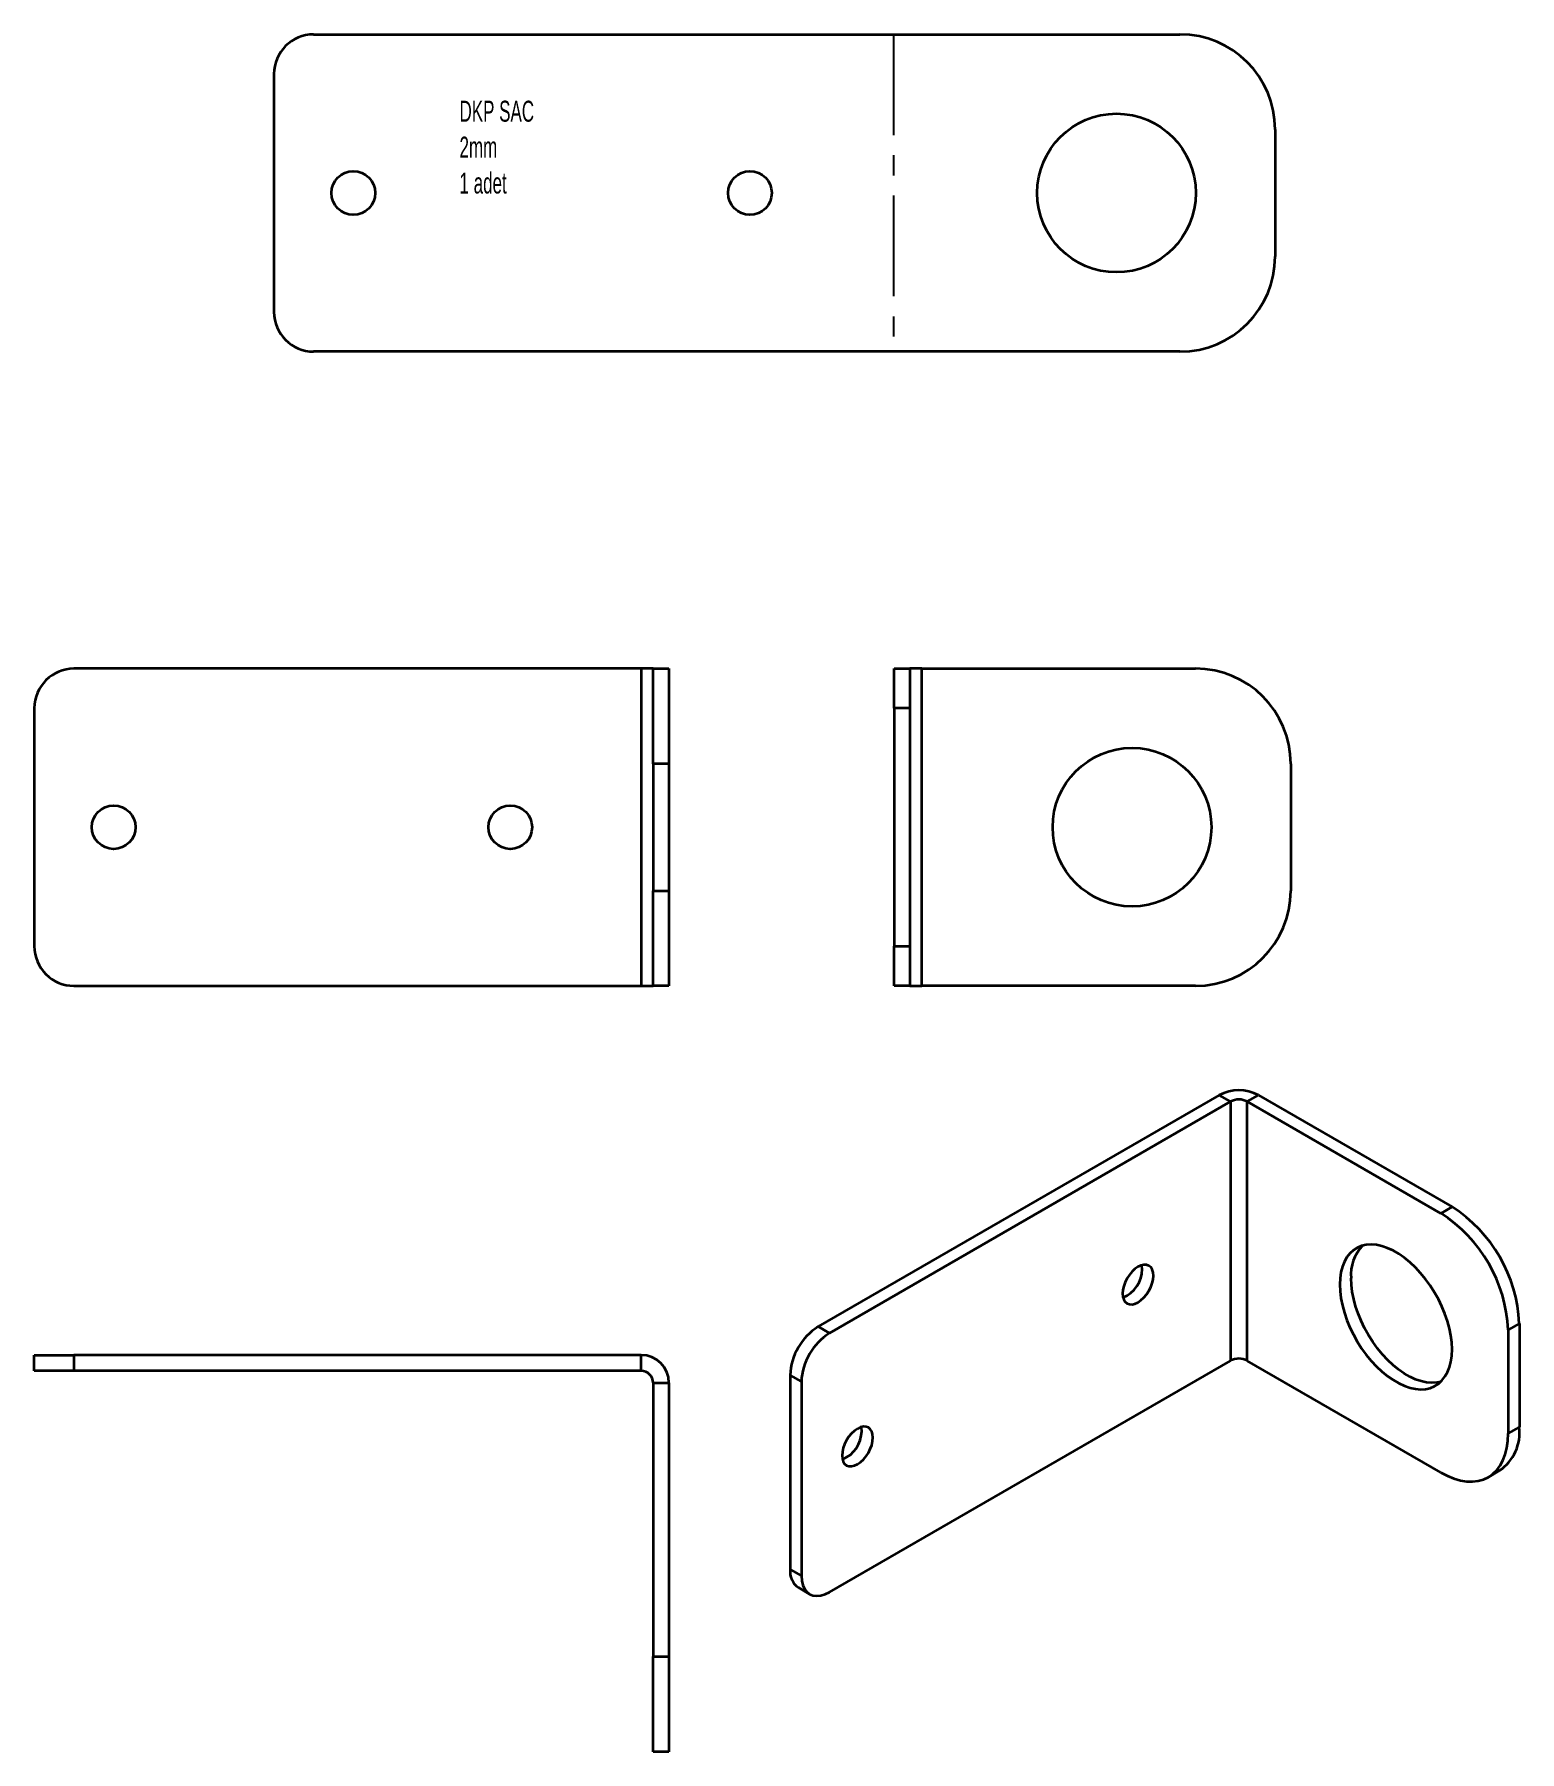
# Model space of a CAD drawing. Header units: millimetres. Extents: x -201 to -14, y -47 to 169.
import ezdxf

# ---------------------------------------------------------------- set-up
doc = ezdxf.new("R2010")
doc.units = ezdxf.units.MM
doc.linetypes.add('CENTERX2', pattern=[20.32, 12.7, -2.54, 2.54, -2.54])
doc.styles.add('SLDTEXTSTYLE0', font='TXT', dxfattribs={"width": 0.605})

# ---------------------------------------------------------------- blocks, each defined once
blk = doc.blocks.new('SW_NOTE_0')
at = {"color": 0, "linetype": 'Continuous', "lineweight": 0, "char_height": 2.646, "attachment_point": 1, "style": 'SLDTEXTSTYLE0'}
for s, insert in [('DKP SAC', (0, 3.41)), ('2mm', (0, -1.12)), ('1 adet', (0, -5.64))]:
    blk.add_mtext(s, dxfattribs=dict(at, insert=insert))

msp = doc.modelspace()

# ---------------------------------------------------------------- linework, layer by layer
at = {"color": 7, "linetype": 'Continuous', "lineweight": 35}
for p, q in [((-165.9, 169.08), (-56.69, 169.08)), ((-170.9, 164.08), (-170.9, 134.08)), ((-44.69, 157.08), (-44.69, 141.08)), ((-56.69, 129.08), (-165.9, 129.08)), ((-124.61, 89.12), (-196.11, 89.12)), ((-124.61, 89.12), (-124.61, 49.12)), ((-123.11, 89.12), (-124.61, 89.12)), ((-123.11, 89.12), (-121.11, 89.12)), ((-123.11, 77.12), (-123.11, 89.12)), ((-121.11, 89.12), (-121.11, 77.12)), ((-92.73, 89.12), (-90.73, 89.12)), ((-92.73, 84.12), (-92.73, 89.12)), ((-90.73, 89.12), (-90.73, 84.12)), ((-89.23, 89.12), (-90.73, 89.12)), ((-89.23, 49.12), (-89.23, 89.12)), ((-89.23, 89.12), (-54.73, 89.12)), ((-201.11, 84.12), (-201.11, 54.12)), ((-90.73, 84.12), (-92.73, 84.12)), ((-92.73, 84.12), (-92.73, 54.12)), ((-90.73, 84.12), (-90.73, 54.12)), ((-121.11, 77.12), (-123.11, 77.12)), ((-123.11, 77.12), (-123.11, 61.12)), ((-121.11, 77.12), (-121.11, 61.12)), ((-42.73, 77.12), (-42.73, 61.12)), ((-123.11, 61.12), (-121.11, 61.12)), ((-123.11, 49.12), (-123.11, 61.12)), ((-121.11, 61.12), (-121.11, 49.12)), ((-92.73, 49.12), (-92.73, 54.12)), ((-92.73, 54.12), (-90.73, 54.12)), ((-90.73, 54.12), (-90.73, 49.12)), ((-196.11, 49.12), (-124.61, 49.12)), ((-124.61, 49.12), (-123.11, 49.12)), ((-121.11, 49.12), (-123.11, 49.12)), ((-90.73, 49.12), (-92.73, 49.12)), ((-90.73, 49.12), (-89.23, 49.12)), ((-54.73, 49.12), (-89.23, 49.12)), ((-51.74, 35.34), (-102.29, 6.16)), ((-50.32, 34.53), (-51.74, 35.34)), ((-48.2, 34.53), (-46.79, 35.34)), ((-46.79, 35.34), (-22.39, 21.26)), ((-50.32, 34.53), (-100.88, 5.34)), ((-50.32, 34.53), (-50.32, 1.86)), ((-48.2, 1.86), (-48.2, 34.53)), ((-48.2, 34.53), (-23.8, 20.44)), ((-23.8, 20.44), (-22.39, 21.26)), ((-13.9, 6.56), (-15.32, 5.75)), ((-13.9, 6.56), (-13.9, -6.5)), ((-102.29, 6.16), (-100.88, 5.34)), ((-15.32, 5.75), (-15.32, -7.32)), ((-201.11, 0.57), (-201.11, 2.57)), ((-201.11, 2.57), (-196.11, 2.57)), ((-196.11, 2.57), (-196.11, 0.57)), ((-124.61, 2.57), (-196.11, 2.57)), ((-124.61, 0.57), (-124.61, 2.57)), ((-196.11, 0.57), (-201.11, 0.57)), ((-124.61, 0.57), (-196.11, 0.57)), ((-104.41, -0.78), (-105.83, 0.03)), ((-105.83, 0.03), (-105.83, -24.46)), ((-100.88, -27.32), (-50.32, 1.86)), ((-23.8, -12.22), (-48.2, 1.86)), ((-123.11, -0.93), (-121.11, -0.93)), ((-123.11, -0.93), (-123.11, -35.43)), ((-121.11, -0.93), (-121.11, -35.43)), ((-104.41, -0.78), (-104.41, -25.28)), ((-15.32, -7.32), (-13.9, -6.5)), ((-17.8, -12.81), (-16.39, -12)), ((-105.83, -24.46), (-104.41, -25.28)), ((-104.79, -26.75), (-103.38, -27.57)), ((-123.11, -35.43), (-121.11, -35.43)), ((-123.11, -47.43), (-123.11, -35.43)), ((-121.11, -35.43), (-121.11, -47.43)), ((-121.11, -47.43), (-123.11, -47.43))]:
    msp.add_line(p, q, dxfattribs=at)
at = {"color": 7, "linetype": 'CENTERX2'}
msp.add_line((-92.79, 169.08), (-92.79, 129.08), dxfattribs=at)
at = {"color": 7, "linetype": 'Continuous', "lineweight": 35, "flags": 128}
for points in [[(-22.39, 3.3), (-22.43, 4.14), (-22.54, 5.02), (-22.71, 5.93), (-22.96, 6.85), (-23.28, 7.77), (-23.66, 8.69), (-24.1, 9.6), (-24.59, 10.48), (-25.13, 11.34), (-25.72, 12.15), (-26.35, 12.91), (-27.01, 13.62), (-27.69, 14.26), (-28.39, 14.83), (-29.1, 15.33), (-29.82, 15.74), (-30.53, 16.07), (-31.23, 16.31), (-31.92, 16.45), (-32.58, 16.51), (-33.2, 16.47), (-33.79, 16.33), (-34.33, 16.11), (-34.83, 15.79), (-35.27, 15.39), (-35.64, 14.91), (-35.96, 14.35), (-36.21, 13.72), (-36.39, 13.02), (-36.5, 12.26), (-36.53, 11.46), (-36.5, 10.61), (-36.39, 9.73), (-36.21, 8.83), (-35.96, 7.91), (-35.64, 6.98), (-35.27, 6.06), (-34.83, 5.16), (-34.33, 4.27), (-33.79, 3.42), (-33.2, 2.61), (-32.58, 1.84), (-31.92, 1.14), (-31.23, 0.5), (-30.53, -0.08), (-29.82, -0.57), (-29.1, -0.98), (-28.39, -1.31), (-27.69, -1.55), (-27.01, -1.7), (-26.35, -1.75), (-25.72, -1.71), (-25.13, -1.58), (-24.59, -1.35), (-24.1, -1.04), (-23.66, -0.64), (-23.28, -0.15), (-22.96, 0.41), (-22.71, 1.04), (-22.54, 1.74), (-22.43, 2.49), (-22.39, 3.3)], [(-60.04, 12.58), (-60.08, 13), (-60.19, 13.36), (-60.37, 13.64), (-60.61, 13.84), (-60.91, 13.95), (-61.24, 13.96), (-61.61, 13.88), (-61.99, 13.7), (-62.37, 13.44), (-62.73, 13.1), (-63.07, 12.7), (-63.36, 12.25), (-63.61, 11.77), (-63.78, 11.28), (-63.9, 10.8), (-63.93, 10.34), (-63.9, 9.92), (-63.78, 9.56), (-63.61, 9.28), (-63.36, 9.08), (-63.07, 8.97), (-62.73, 8.96), (-62.37, 9.04), (-61.99, 9.21), (-61.61, 9.48), (-61.24, 9.81), (-60.91, 10.22), (-60.61, 10.67), (-60.37, 11.15), (-60.19, 11.64), (-60.08, 12.12), (-60.04, 12.58)], [(-61.46, 13.4), (-61.5, 13.81), (-61.52, 13.91)], [(-23.8, -0.79), (-24.31, -0.89), (-24.93, -0.93), (-25.59, -0.88), (-26.27, -0.73), (-26.98, -0.5), (-27.69, -0.17), (-28.41, 0.25), (-29.12, 0.74), (-29.82, 1.31), (-30.5, 1.95), (-31.16, 2.66), (-31.79, 3.42), (-32.38, 4.24), (-32.92, 5.09), (-33.41, 5.97), (-33.85, 6.88), (-34.23, 7.8), (-34.55, 8.72), (-34.79, 9.64), (-34.97, 10.55), (-35.08, 11.43), (-35.12, 12.28)], [(-95.4, -7.83), (-95.44, -7.41), (-95.55, -7.05), (-95.73, -6.77), (-95.97, -6.57), (-96.26, -6.46), (-96.6, -6.45), (-96.96, -6.53), (-97.34, -6.71), (-97.72, -6.97), (-98.09, -7.31), (-98.42, -7.71), (-98.72, -8.16), (-98.96, -8.64), (-99.14, -9.13), (-99.25, -9.61), (-99.29, -10.07), (-99.25, -10.49), (-99.14, -10.85), (-98.96, -11.13), (-98.72, -11.33), (-98.42, -11.44), (-98.09, -11.45), (-97.72, -11.37), (-97.34, -11.2), (-96.96, -10.93), (-96.6, -10.6), (-96.26, -10.19), (-95.97, -9.74), (-95.73, -9.26), (-95.55, -8.77), (-95.44, -8.29), (-95.4, -7.83)], [(-96.81, -7.01), (-96.85, -6.6), (-96.87, -6.5)], [(-23.8, -12.22), (-22.97, -12.65), (-22.15, -12.99), (-21.34, -13.22), (-20.56, -13.35), (-19.8, -13.37), (-19.09, -13.29), (-18.42, -13.1), (-17.8, -12.81), (-17.25, -12.42), (-16.75, -11.94), (-16.32, -11.36), (-15.97, -10.7), (-15.68, -9.95), (-15.48, -9.14), (-15.36, -8.26), (-15.32, -7.32)], [(-104.41, -25.28), (-104.37, -25.89), (-104.24, -26.44), (-104.03, -26.91), (-103.74, -27.29), (-103.38, -27.57), (-102.96, -27.74), (-102.48, -27.8), (-101.97, -27.75), (-101.43, -27.59), (-100.88, -27.32)]]:
    msp.add_lwpolyline(points, dxfattribs=at)
at = {"color": 7, "linetype": 'Continuous', "lineweight": 35}
for centre, radius in [((-64.69, 149.08), 10), ((-160.9, 149.08), 2.75), ((-110.9, 149.08), 2.75), ((-62.73, 69.12), 10), ((-191.11, 69.12), 2.75), ((-141.11, 69.12), 2.75)]:
    msp.add_circle(centre, radius, dxfattribs=at)
for centre, radius, start, end in [((-165.9, 164.08), 5, 90, 180), ((-56.69, 157.08), 12, 0, 90), ((-56.69, 141.08), 12, 270, 0), ((-165.9, 134.08), 5, 180, 270), ((-196.11, 84.12), 5, 90, 180), ((-54.73, 77.12), 12, 0, 90), ((-54.73, 61.12), 12, 270, 0), ((-196.11, 54.12), 5, 180, 270), ((-49.26, 30.59), 5.36, 62.4805, 117.5195), ((-49.26, 32.48), 2.31, 62.6097, 117.3903), ((-33.74, 4.91), 18.44, 2.6055, 57.3945), ((-32.33, 5.72), 18.44, 2.6055, 57.3945), ((-29.78, 12.71), 5.35, 137.0877, 184.6956), ((-65.38, 13.45), 3.92, 292.5644, 359.2961), ((-98.21, -0.29), 7.63, 122.3869, 177.6131), ((-96.79, -1.1), 7.63, 122.3869, 177.6131), ((-124.61, -0.93), 3.5, 0, 90), ((-124.61, -0.93), 1.5, 0, 90), ((-49.26, -0.18), 2.31, 62.6097, 117.3903), ((-100.73, -6.96), 3.92, 292.5644, 359.2961), ((-19.75, -7.17), 5.88, 304.8332, 6.479), ((-103.39, -24.74), 2.45, 173.5491, 235.1388)]:
    msp.add_arc(centre, radius, start, end, dxfattribs=at)

# ---------------------------------------------------------------- block references
at = {"color": 7, "linetype": 'Continuous', "lineweight": 0}
msp.add_blockref('SW_NOTE_0', (-147.51, 157.3), dxfattribs=at)

doc.saveas('drawing.dxf')
